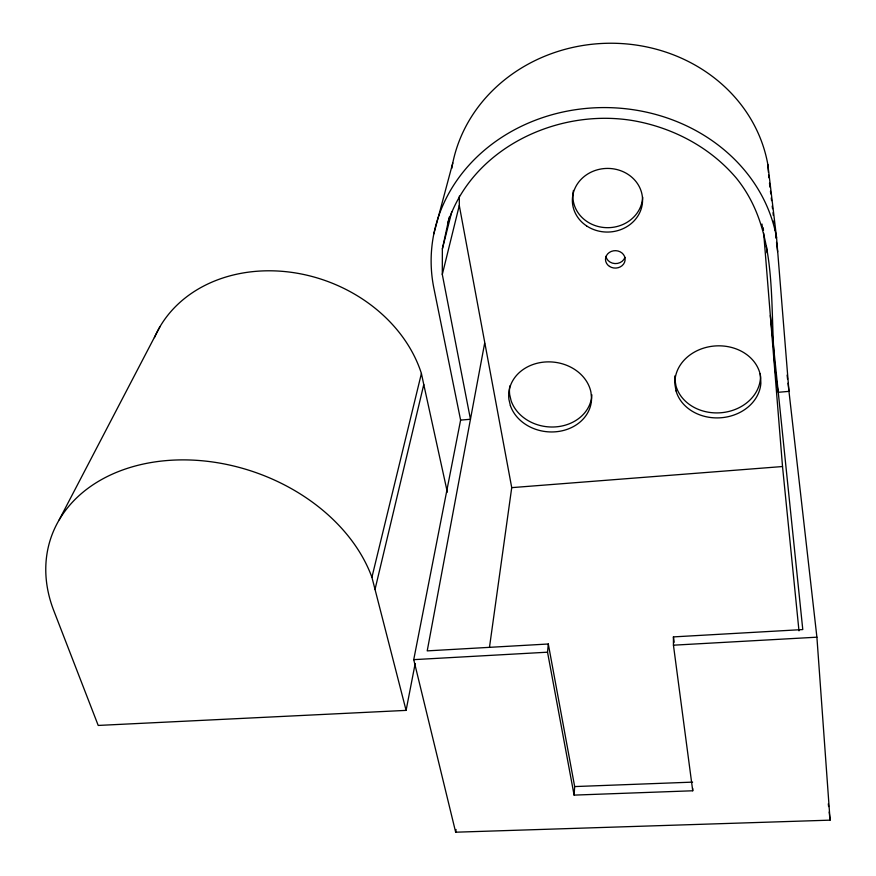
<?xml version="1.0" encoding="UTF-8"?>
<svg xmlns="http://www.w3.org/2000/svg" width="876" height="876" viewBox="0 0 876 876"><rect width="100%" height="100%" fill="white"/><g stroke="black" fill="none" stroke-linecap="round" stroke-linejoin="round"><path stroke-width="1.31" d="M788.039 383.206L816.903 637.191L830.076 820.155L455.662 832.2L413.735 659.65L460.612 420.108L470.456 419.254L442.303 274.451L442.358 248.937L449.235 217.095M489.465 647.419L511.726 487.636L459.287 205.488L459.363 196.071M692.697 788.301L692.73 790.776L574.098 795.112L574.667 786.571L548.299 644.002L427.214 650.879L484.614 343.414M574.098 795.112L547.533 652.193L548.299 644.002M455.662 832.2L456.057 829.495M406.092 710.381L371.917 577.295A170.59 127.83 18.8 0 0 162.783 460.929A170.59 127.83 18.8 0 0 53.754 610.572L98.211 725.438L406.092 710.381L415.18 663.526M374.994 589.526L423.776 384.553L421.411 373.494A142.854 117.603 20.1 0 0 290.898 272.261A142.854 117.603 20.1 0 0 154.428 337.632M371.917 577.295L421.411 373.494M442.303 274.451L459.287 205.488M442.358 248.937L451.764 211.784M433.817 233.925L452.772 162.98M447.581 223.599C472 147.496 559.019 107.277 634.848 120.943C673.962 128.159 710.721 147.759 736.508 178.332C784.94 238.305 765.449 321.853 778.271 392.295L788.969 391.364L776.563 237.648L767.825 164.425A159.914 145.383 -1.7 0 0 608.7 43.252A159.914 145.383 -1.7 0 0 451.786 168.367M59.229 519.786L159.859 326.879M511.726 487.636L782.52 466.536L798.978 630.83M692.73 790.776L673.447 645.185L673.425 636.896L802.777 629.559L770.332 315.535M413.735 659.65L547.533 652.193M673.447 645.185L816.903 637.191M574.667 786.571L692.598 782.126M423.776 384.553L447.34 492.181M460.612 420.108L433.861 288.116A173.82 153.88 0.8 0 1 575.817 109.664A173.82 153.88 0.8 0 1 776.563 237.648M674.914 379.713L676.009 386.031A42.858 35.916 -3.5 0 0 721.309 412.716A42.858 35.916 -3.5 0 0 760.434 378.465L760.269 373.625M673.425 636.896L674.137 642.283M769.489 183.128L769.971 187.168M770.453 191.209L770.77 193.892M771.252 197.932L771.57 200.626M772.205 206.013L772.533 208.707M773.004 212.737L773.322 215.43M773.968 220.818L774.285 223.511M774.767 227.552L775.085 230.235M775.72 235.622L776.037 238.316M776.519 242.356L777.636 251.773M787.108 375.059L787.579 379.133M828.313 803.85L828.608 806.566M829.2 811.997L830.076 820.155M766.401 246.178L767.113 252.89M761.989 224.048L762.262 226.731M763.259 227.716L763.467 230.421M763.686 233.115L782.52 466.536M767.825 164.425L768.438 172.419M768.646 175.08L768.854 177.74M674.859 378.432A42.858 35.916 -3.5 0 1 674.914 375.859M591.88 394.813A41.314 34.876 6 0 1 555.691 426.886A41.314 34.876 6 0 1 511.124 400.792L509.679 394.649A41.314 34.876 6 0 1 509.843 385.922M642.677 197.177A34.93 31.711 -1.4 0 1 603.893 227.508A34.93 31.711 -1.4 0 1 573.43 190.431M624.949 257.358A9.778 8.683 -0.4 0 1 614.985 263.577A9.778 8.683 -0.4 0 1 605.929 256.361M510.39 405.654L508.934 399.489A41.5 34.974 6 0 1 544.292 362.062A41.5 34.974 6 0 1 590.939 392.13L591.563 398.438A41.5 34.974 6 0 1 555.91 431.769A41.5 34.974 6 0 1 510.39 405.654M676.042 390.926L674.936 384.586A43.055 36.015 -3.4 0 1 714.225 346.031A43.055 36.015 -3.4 0 1 760.653 376.899L760.861 383.381A43.055 36.015 -3.4 0 1 721.55 417.71A43.055 36.015 -3.4 0 1 676.042 390.926M586.559 225.888A35.106 31.821 -1.3 0 0 642.338 203.747A35.106 31.821 -1.3 0 0 593.512 171.094A35.106 31.821 -1.3 0 0 586.559 225.888M609.499 266.413A9.822 8.716 -0.2 0 0 625.07 260.314A9.822 8.716 -0.2 0 0 611.338 251.412A9.822 8.716 -0.2 0 0 609.499 266.413"/></g></svg>
